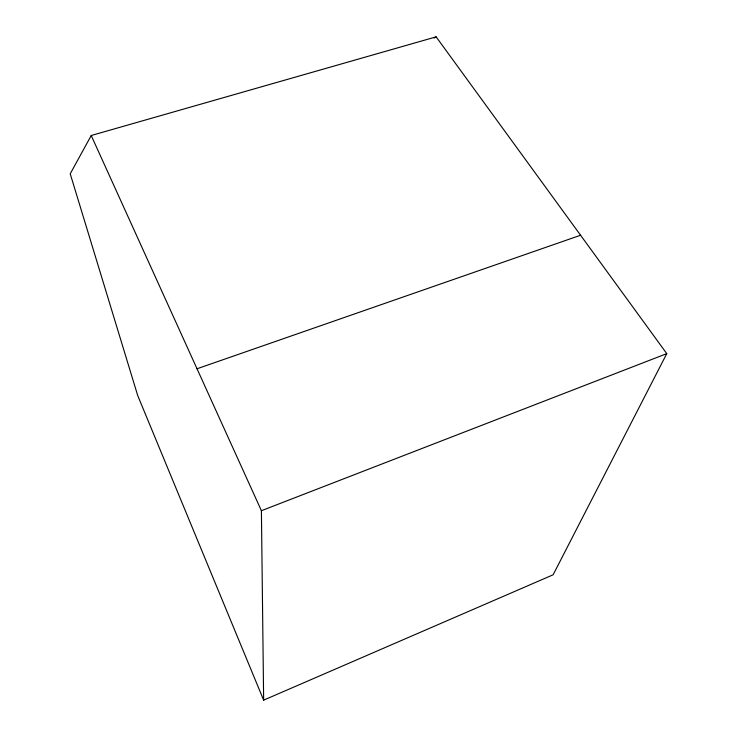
<?xml version="1.0" encoding="UTF-8"?>
<svg xmlns="http://www.w3.org/2000/svg" width="737" height="737" viewBox="0 0 737 737"><rect width="100%" height="100%" fill="white"/><g stroke="black" fill="none" stroke-linecap="round" stroke-linejoin="round"><path stroke-width="1.11" d="M666.773 353.631L553.119 574.796L263.643 700.15L137.699 395.52L70.227 173.803L91.222 135.507L436.138 36.85L666.773 353.631L261.405 510.704L263.643 700.15M434.213 38.075L436.138 36.85M197.019 368.767L580.581 235.241M91.222 135.507L261.405 510.704"/></g></svg>
